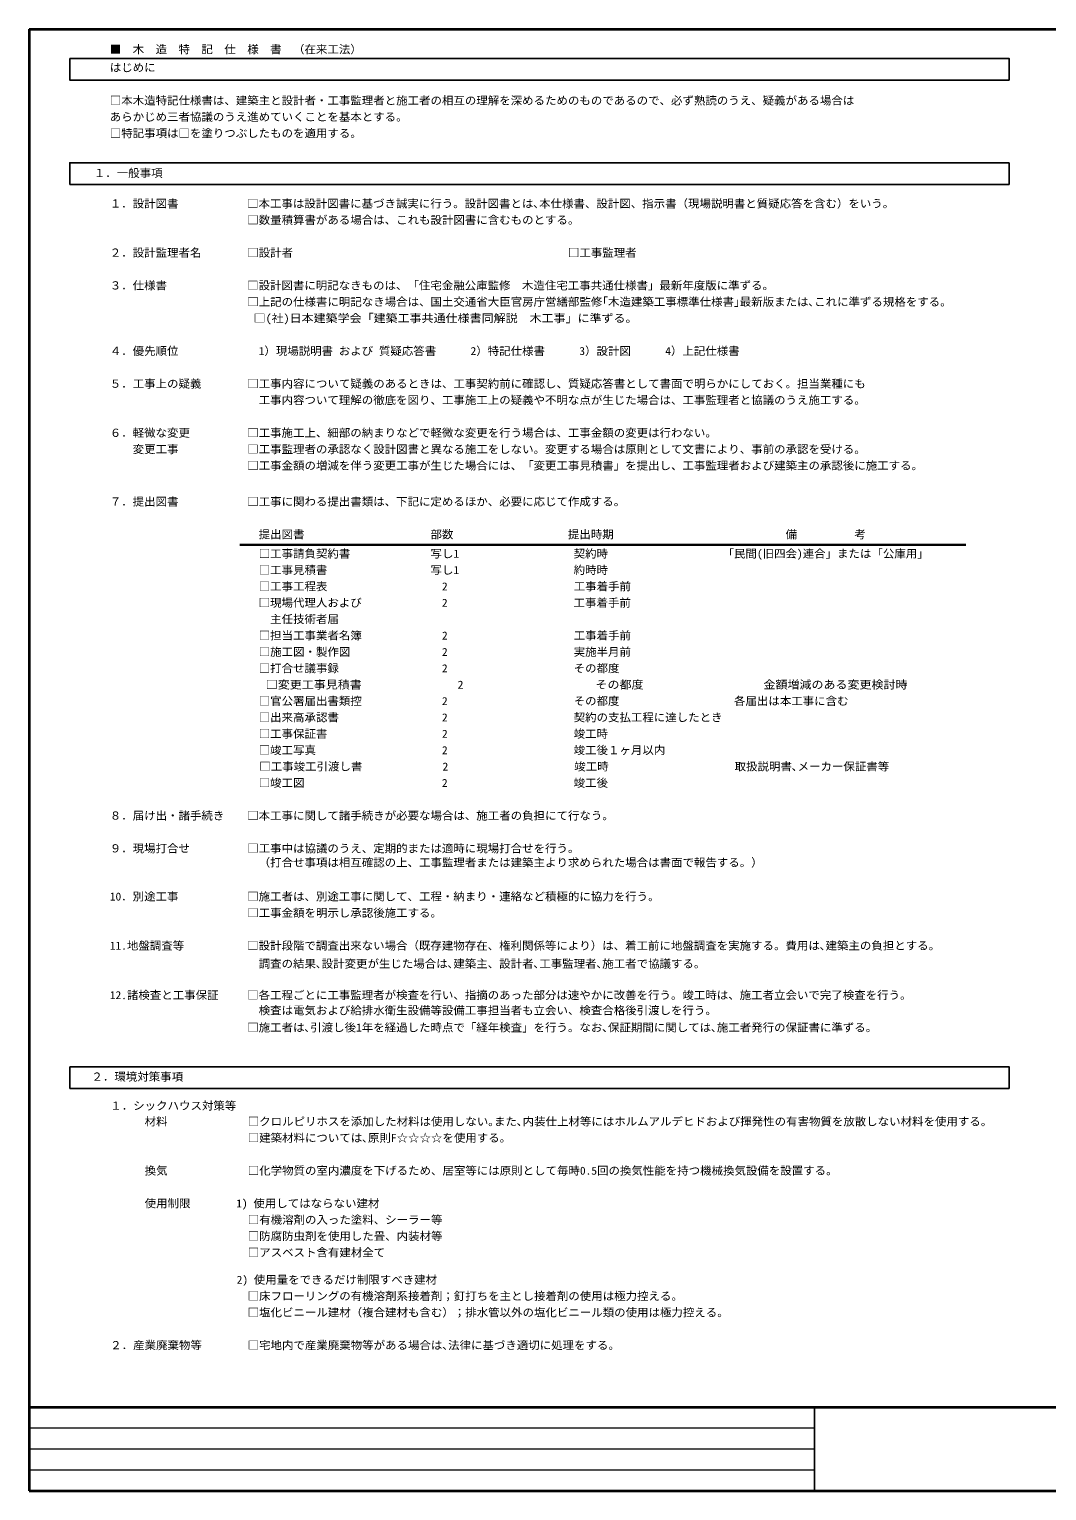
# Model space of a CAD drawing. Units: millimetres, scale not verified. Extents: x -40931 to 15029, y -141958 to 29962.
# Drawn here: x -40931 to -12951, y -10200 to 29962 of the extents above; entities that cross this region are included whole.
import ezdxf
from ezdxf.enums import TextEntityAlignment as Align

# ---------------------------------------------------------------- set-up
doc = ezdxf.new("R2010")
doc.units = ezdxf.units.MM
doc.header["$LTSCALE"] = 100
for name, color, linetype, lineweight in [('0-2_仕上', 7, 'Continuous', 30), ('0-3_建具', 4, 'Continuous', 25), ('0-4_その他', 6, 'Continuous', 35), ('0-F', 3, 'Continuous', 25)]:
    doc.layers.add(name, color=color, linetype=linetype, lineweight=lineweight)
doc.layers.add('0-8', color=7, linetype='Continuous')
doc.styles.add('ＭＳ ゴシック', font='')
doc.styles.get('ＭＳ ゴシック').set_extended_font_data('MS Gothic')

msp = doc.modelspace()

# ---------------------------------------------------------------- linework, layer by layer
at = {"layer": '0-2_仕上'}
msp.add_line((-35143.2, 15798), (-15180.9, 15798), dxfattribs=at)
at = {"layer": '0-3_建具'}
for p, q in [((-13988.9, 26291.6), (-13988.9, 25691.9)), ((-13988.9, 25691.9), (-39816.5, 25691.9)), ((-39816.5, 852.1), (-39816.5, 1451.8)), ((-13988.9, 852.1), (-39816.5, 852.1))]:
    msp.add_line(p, q, dxfattribs=at)
msp.add_lwpolyline([(-39816.5, 29162.2), (-13988.9, 29162.2), (-13988.9, 28562.5), (-39816.5, 28562.5)], close=True, dxfattribs=at)
for points in [[(-39816.5, 25691.9), (-39816.5, 26291.6), (-13988.9, 26291.6)], [(-39816.5, 1451.8), (-13988.9, 1451.8), (-13988.9, 852.1)]]:
    msp.add_lwpolyline(points, dxfattribs=at)
at = {"layer": '0-4_その他'}
msp.add_line((-40931.2, 29962.2), (15028.8, 29962.2), dxfattribs=at)
at = {"layer": '0-F', "color": 6, "lineweight": 35}
for p, q in [((-40931.2, 29962.2), (-40931.2, -10200.5)), ((-40931.2, -7900.5), (15028.8, -7900.5)), ((-40931.2, -10200.5), (15028.8, -10200.5))]:
    msp.add_line(p, q, dxfattribs=at)
at = {"layer": '0-F'}
msp.add_line((-19334.1, -7900.5), (-19334.1, -10200.5), dxfattribs=at)
at = {"layer": '0-F', "color": 2, "lineweight": 18}
for p, q in [((-40931.2, -8475.5), (-19334.1, -8475.5)), ((-40931.2, -9050.5), (-19334.1, -9050.5)), ((-40931.2, -9625.5), (-19334.1, -9625.5))]:
    msp.add_line(p, q, dxfattribs=at)

# ---------------------------------------------------------------- texts
at = {"layer": '0-8', "style": 'ＭＳ ゴシック'}
for s, width, p in [('■\u3000木\u3000造\u3000特\u3000記\u3000仕\u3000様\u3000書\u3000（在来工法）\u3000', 1.05, (-38715.5, 29233.2)), ('はじめに', 1.05, (-38715.5, 28733.2)), ('□本木造特記仕様書は、建築主と設計者・工事監理者と施工者の相互の理解を深めるためのものであるので、必ず熟読のうえ、疑義がある場合は', 1.05, (-38715.5, 27826.2)), ('あらかじめ三者協議のうえ進めていくことを基本とする。', 1.05, (-38715.5, 27376.2)), ('□特記事項は□を塗りつぶしたものを適用する。', 1.05, (-38715.5, 26926.2)), ('１．一般事項', 1.05, (-39153.5, 25833.7)), ('１．設計図書            □本工事は設計図書に基づき誠実に行う。設計図書とは､本仕様書、設計図、指示書（現場説明書と質疑応答を含む）をいう。', 1.05, (-38715.5, 24994.1)), ('\u3000\u3000\u3000\u3000\u3000\u3000\u3000\u3000\u3000\u3000\u3000\u3000□数量積算書がある場合は、これも設計図書に含むものとする。', 1.05, (-38715.5, 24544.1)), ('２．設計監理者名\u3000\u3000\u3000\u3000□設計者\u3000\u3000\u3000\u3000\u3000\u3000\u3000\u3000\u3000\u3000\u3000\u3000\u3000\u3000\u3000\u3000\u3000\u3000\u3000\u3000\u3000\u3000\u3000\u3000□工事監理者\u3000', 1.05, (-38715.5, 23644.1)), ('３．仕様書  \u3000\u3000        □設計図書に明記なきものは、「住宅金融公庫監修\u3000木造住宅工事共通仕様書」最新年度版に準ずる。', 1.05, (-38715.5, 22744.1)), ('\u3000\u3000\u3000\u3000\u3000\u3000\u3000\u3000\u3000\u3000\u3000\u3000□上記の仕様書に明記なき場合は、国土交通省大臣官房庁営繕部監修｢木造建築工事標準仕様書｣最新版または､これに準ずる規格をする。', 1.05, (-38715.5, 22294.1)), (' \u3000        \u3000\u3000\u3000\u3000\u3000\u3000 □(社)日本建築学会「建築工事共通仕様書同解説\u3000木工事」に準ずる｡', 1.1, (-38715.5, 21844.1)), ('４．優先順位\u3000\u3000\u3000\u3000\u3000\u3000\u30001）現場説明書 および 質疑応答書\u3000\u3000\u30002）特記仕様書\u3000\u3000\u30003）設計図\u3000\u3000\u30004）上記仕様書\u3000\u3000\u3000', 1.05, (-38715.5, 20944.1)), ('５．工事上の疑義\u3000\u3000\u3000\u3000□工事内容について疑義のあるときは、工事契約前に確認し、質疑応答書として書面で明らかにしておく。担当業種にも', 1.05, (-38715.5, 20044.1)), ('\u3000\u3000\u3000\u3000\u3000\u3000\u3000\u3000\u3000\u3000\u3000\u3000\u3000工事内容ついて理解の徹底を図り、工事施工上の疑義や不明な点が生じた場合は、工事監理者と協議のうえ施工する。', 1.05, (-38715.5, 19594.1)), ('６．軽微な変更\u3000\u3000 \u3000\u3000 □工事施工上、細部の納まりなどで軽微な変更を行う場合は、工事金額の変更は行わない。', 1.05, (-38715.5, 18694.1)), ('\u3000\u3000変更工事\u3000\u3000\u3000\u3000\u3000\u3000□工事監理者の承認なく設計図書と異なる施工をしない。変更する場合は原則として文書により、事前の承認を受ける。', 1.05, (-38715.5, 18244.1)), ('\u3000\u3000\u3000\u3000\u3000\u3000\u3000\u3000\u3000\u3000\u3000\u3000□工事金額の増減を伴う変更工事が生じた場合には、「変更工事見積書」を提出し、工事監理者および建築主の承認後に施工する。', 1.05, (-38715.5, 17794.1)), ('７．提出図書\u3000\u3000\u3000\u3000\u3000\u3000□工事に関わる提出書類は、下記に定めるほか、必要に応じて作成する。', 1.05, (-38715.5, 16804)), ('\u3000\u3000\u3000\u3000\u3000\u3000\u3000\u3000\u3000\u3000\u3000\u3000\u3000提出図書\u3000\u3000\u3000\u3000\u3000\u3000\u3000\u3000\u3000\u3000\u3000部数\u3000\u3000\u3000\u3000\u3000\u3000\u3000\u3000\u3000\u3000提出時期\u3000\u3000\u3000\u3000\u3000\u3000\u3000\u3000\u3000\u3000\u3000\u3000\u3000\u3000\u3000備\u3000\u3000\u3000\u3000\u3000考', 1.05, (-38715.5, 15904)), ('\u3000\u3000\u3000\u3000\u3000\u3000\u3000\u3000\u3000\u3000\u3000\u3000\u3000□工事請負契約書\u3000\u3000\u3000\u3000\u3000\u3000\u3000写し1\u3000\u3000\u3000\u3000\u3000\u3000\u3000\u3000\u3000\u3000契約時\u3000\u3000\u3000\u3000\u3000\u3000\u3000\u3000\u3000\u3000「民間(旧四会)連合」または「公庫用」', 1.05, (-38715.5, 15374.8)), ('\u3000\u3000\u3000\u3000\u3000\u3000\u3000\u3000\u3000\u3000\u3000\u3000\u3000□工事見積書\u3000\u3000\u3000\u3000\u3000\u3000\u3000\u3000\u3000写し1\u3000\u3000\u3000\u3000\u3000\u3000\u3000\u3000\u3000\u3000約時時', 1.05, (-38715.5, 14924.8)), ('\u3000\u3000\u3000\u3000\u3000\u3000\u3000\u3000\u3000\u3000\u3000\u3000\u3000□工事工程表\u3000\u3000\u3000\u3000\u3000\u3000\u3000\u3000\u3000\u30002\u3000\u3000\u3000\u3000\u3000\u3000\u3000\u3000\u3000\u3000\u3000工事着手前', 1.05, (-38715.5, 14474.8)), ('\u3000\u3000\u3000\u3000\u3000\u3000\u3000\u3000\u3000\u3000\u3000    □現場代理人および\u3000\u3000\u3000\u3000\u3000\u3000\u30002\u3000\u3000\u3000\u3000\u3000\u3000\u3000 \u3000\u3000\u3000 工事着手前', 1.05, (-38715.5, 14024.8)), ('\u3000\u3000\u3000\u3000\u3000\u3000\u3000\u3000\u3000\u3000\u3000\u3000\u3000\u3000主任技術者届', 1.05, (-38715.5, 13574.8)), ('\u3000\u3000\u3000\u3000\u3000\u3000\u3000\u3000\u3000\u3000\u3000\u3000\u3000□担当工事業者名簿\u3000\u3000\u3000\u3000\u3000\u3000\u30002\u3000\u3000\u3000\u3000\u3000\u3000\u3000\u3000\u3000\u3000\u3000工事着手前', 1.05, (-38715.5, 13124.8)), ('\u3000\u3000\u3000\u3000\u3000\u3000\u3000\u3000\u3000\u3000\u3000\u3000\u3000□施工図・製作図\u3000\u3000\u3000\u3000\u3000\u3000\u3000\u30002\u3000\u3000\u3000\u3000\u3000\u3000\u3000\u3000\u3000\u3000\u3000実施半月前', 1.05, (-38715.5, 12674.8)), ('\u3000\u3000\u3000\u3000\u3000\u3000\u3000\u3000\u3000\u3000\u3000\u3000\u3000□打合せ議事録\u3000\u3000\u3000\u3000\u3000\u3000\u3000\u3000\u30002\u3000\u3000\u3000\u3000\u3000\u3000\u3000\u3000\u3000\u3000\u3000その都度', 1.05, (-38715.5, 12224.8)), ('\u3000\u3000\u3000\u3000\u3000\u3000\u3000\u3000\u3000\u3000\u3000\u3000\u3000□変更工事見積書                2\u3000\u3000\u3000\u3000\u3000\u3000\u3000\u3000\u3000\u3000\u3000その都度\u3000\u3000\u3000\u3000\u3000\u3000\u3000\u3000\u3000\u3000金額増減のある変更検討時', 1.1, (-38715.5, 11774.8)), ('\u3000\u3000\u3000\u3000\u3000\u3000\u3000\u3000\u3000\u3000\u3000\u3000\u3000□官公署届出書類控\u3000\u3000\u3000\u3000\u3000\u3000\u30002\u3000\u3000\u3000\u3000\u3000\u3000\u3000\u3000\u3000\u3000\u3000その都度\u3000\u3000\u3000\u3000\u3000\u3000\u3000\u3000\u3000\u3000各届出は本工事に含む', 1.05, (-38715.5, 11324.8)), ('\u3000\u3000\u3000\u3000\u3000\u3000\u3000\u3000\u3000\u3000\u3000\u3000\u3000□出来高承認書\u3000\u3000\u3000\u3000\u3000\u3000\u3000\u3000\u30002\u3000\u3000\u3000\u3000\u3000\u3000\u3000\u3000\u3000\u3000\u3000契約の支払工程に達したとき', 1.05, (-38715.5, 10874.8)), ('\u3000\u3000\u3000\u3000\u3000\u3000\u3000\u3000\u3000\u3000\u3000\u3000\u3000□工事保証書\u3000\u3000\u3000\u3000\u3000\u3000\u3000\u3000\u3000\u30002\u3000\u3000\u3000\u3000\u3000\u3000\u3000\u3000\u3000\u3000\u3000竣工時', 1.05, (-38715.5, 10424.8)), ('\u3000\u3000\u3000\u3000\u3000\u3000\u3000\u3000\u3000\u3000\u3000\u3000\u3000□竣工写真\u3000\u3000\u3000\u3000\u3000\u3000\u3000\u3000\u3000\u3000\u30002\u3000\u3000\u3000\u3000\u3000\u3000\u3000\u3000\u3000\u3000\u3000竣工後１ヶ月以内', 1.05, (-38715.5, 9974.8)), ('\u3000\u3000\u3000\u3000\u3000\u3000\u3000\u3000\u3000\u3000\u3000\u3000\u3000□工事竣工引渡し書\u3000\u3000\u3000\u3000\u3000\u3000\u30002\u3000\u3000\u3000\u3000\u3000\u3000\u3000\u3000\u3000\u3000\u3000竣工時\u3000\u3000\u3000\u3000\u3000\u3000\u3000\u3000\u3000\u3000\u3000取扱説明書､メーカー保証書等', 1.05, (-38698.8, 9524.8)), ('\u3000\u3000\u3000\u3000\u3000\u3000\u3000\u3000\u3000\u3000\u3000\u3000\u3000□竣工図\u3000\u3000 \u3000\u3000\u3000\u3000\u3000\u3000\u3000\u3000\u3000 2 \u3000\u3000\u3000\u3000\u3000\u3000\u3000\u3000\u3000\u3000 竣工後\u3000\u3000\u3000\u3000\u3000\u3000\u3000\u3000\u3000\u3000\u3000\u3000\u3000\u3000\u3000\u3000', 1.05, (-38715.5, 9074.8)), ('８．届け出・諸手続き\u3000\u3000□本工事に関して諸手続きが必要な場合は、施工者の負担にて行なう。', 1.05, (-38715.5, 8174.8)), ('９．現場打合せ\u3000\u3000\u3000\u3000\u3000□工事中は協議のうえ、定期的または適時に現場打合せを行う。', 1.05, (-38715.5, 7274.8)), ('\u3000\u3000\u3000\u3000\u3000\u3000\u3000\u3000\u3000\u3000\u3000\u3000\u3000（打合せ事項は相互確認の上、工事監理者または建築主より求められた場合は書面で報告する。）', 1.05, (-38715.5, 6886.6)), ('10．別途工事\u3000\u3000\u3000\u3000\u3000\u3000□施工者は、別途工事に関して、工程・納まり・連絡など積極的に協力を行う。', 1.05, (-38715.5, 5952.3)), ('\u3000\u3000\u3000\u3000\u3000\u3000\u3000\u3000\u3000\u3000\u3000\u3000□工事金額を明示し承認後施工する。', 1.05, (-38715.5, 5502.3)), ('11.地盤調査等\u3000\u3000\u3000 \u3000  □設計段階で調査出来ない場合（既存建物存在、権利関係等により）は、着工前に地盤調査を実施する。費用は､建築主の負担とする。', 1.05, (-38715.5, 4602.3)), ('\u3000 \u3000\u3000\u3000\u3000\u3000\u3000\u3000\u3000\u3000\u3000\u3000 調査の結果､設計変更が生じた場合は､建築主、設計者､工事監理者､施工者で協議する。', 1.05, (-38715.5, 4105.7)), ('12.諸検査と工事保証\u3000\u3000 □各工程ごとに工事監理者が検査を行い、指摘のあった部分は速やかに改善を行う。竣工時は、施工者立会いで完了検査を行う。', 1.05, (-38715.5, 3243.1)), ('\u3000\u3000\u3000\u3000\u3000\u3000\u3000\u3000\u3000\u3000\u3000\u3000\u3000検査は電気および給排水衛生設備等設備工事担当者も立会い、検査合格後引渡しを行う。', 1.05, (-38715.5, 2823)), ('\u3000\u3000\u3000\u3000\u3000\u3000\u3000\u3000\u3000\u3000\u3000\u3000□施工者は､引渡し後1年を経過した時点で「経年検査」を行う。なお､保証期間に関しては､施工者発行の保証書に準ずる｡', 1.05, (-38715.5, 2352.5)), ('２．環境対策事項', 1.05, (-39219.6, 1000.9)), ('１．シックハウス対策等', 1.05, (-38701.8, 203.8)), ('\u3000\u3000\u3000材料\u3000\u3000\u3000\u3000\u3000\u3000\u3000□クロルピリホスを添加した材料は使用しない｡また､内装仕上材等にはホルムアルデヒドおよび揮発性の有害物質を放散しない材料を使用する。', 1.05, (-38701.8, -230.6)), ('\u3000\u3000\u3000 \u3000\u3000\u3000\u3000\u3000\u3000\u3000\u3000 □建築材料については､原則F☆☆☆☆を使用する｡', 1.05, (-38701.8, -680.6)), ('\u3000\u3000\u3000換気\u3000\u3000\u3000\u3000\u3000\u3000\u3000□化学物質の室内濃度を下げるため、居室等には原則として毎時0.5回の換気性能を持つ機械換気設備を設置する。', 1.05, (-38701.8, -1580.6)), ('\u3000\u3000\u3000使用制限\u3000\u3000\u3000\u30001) 使用してはならない建材', 1.05, (-38701.8, -2480.6)), ('\u3000\u3000\u3000\u3000\u3000\u3000\u3000\u3000\u3000\u3000\u3000\u3000□有機溶剤の入った塗料、シーラー等', 1.05, (-38701.8, -2930.6)), ('\u3000\u3000\u3000\u3000\u3000\u3000\u3000\u3000\u3000\u3000\u3000\u3000□防腐防虫剤を使用した畳、内装材等', 1.05, (-38701.8, -3380.6)), ('\u3000\u3000\u3000\u3000\u3000\u3000\u3000\u3000\u3000\u3000\u3000\u3000□アスベスト含有建材全て', 1.05, (-38701.8, -3830.6)), ('\u3000\u3000\u3000\u3000\u3000\u3000\u3000\u3000\u3000\u3000\u30002) 使用量をできるだけ制限すべき建材', 1.05, (-38690.8, -4577.6)), ('\u3000\u3000\u3000\u3000\u3000\u3000\u3000\u3000\u3000\u3000\u3000\u3000□床フローリングの有機溶剤系接着剤；釘打ちを主とし接着剤の使用は極力控える。', 1.05, (-38704.3, -5027.6)), ('\u3000\u3000\u3000\u3000\u3000\u3000\u3000\u3000\u3000\u3000\u3000\u3000□塩化ビニール建材（複合建材も含む）；排水管以外の塩化ビニール類の使用は極力控える。', 1.05, (-38704.3, -5477.6)), ('２．産業廃棄物等\u3000\u3000\u3000\u3000□宅地内で産業廃棄物等がある場合は､法律に基づき適切に処理をする。', 1.05, (-38704.3, -6377.6))]:
    msp.add_text(s, height=219.9, dxfattribs=dict(at, width=width)).set_placement(p, align=Align.BOTTOM_LEFT)

doc.saveas('drawing.dxf')
